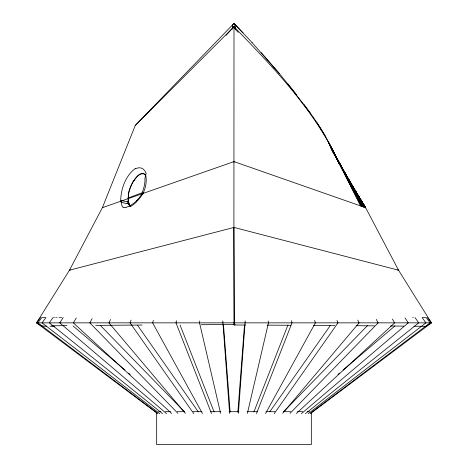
<?xml version="1.0" encoding="UTF-8"?>
<svg xmlns="http://www.w3.org/2000/svg" width="468" height="468" viewBox="0 0 468 468"><rect width="100%" height="100%" fill="white"/><g stroke="black" fill="none" stroke-linecap="round" stroke-linejoin="round"><path stroke-width="0.7" d="M234.345 323.797L234.345 324.991L245.741 325.044M234 323.803L234 324.997L233.772 227.764M235.527 29.133L235.568 24.915L234 23.4L232.432 24.915L232.473 29.133M222.791 320.902L229.607 413.338M237.849 412.185L244.489 325.125M238.393 413.338L245.209 320.902M199.789 320.949L199.538 322.85L220.598 413.338M128.536 195.261L128.337 200.93M128.337 195.255L128.115 200.93M176.471 320.668L175.991 322.85L211.518 413.542M247.402 413.338L268.462 322.844L268.211 320.949M233.906 227.781L234 26.688L235.515 28.209M153.381 320.381L152.621 322.85L202.463 413.542M233.871 161.969L234 161.606L365.625 207.675L398.531 270.2L431.438 322.85L310.781 413.338M253.867 411.98L287.949 324.985M256.482 413.542L292.009 322.85L291.529 320.668M131.145 320.077L130.051 322.85L193.84 413.712M243.044 32.871L234 23.4L135.281 125.412L102.375 207.675L69.469 270.194L36.562 322.85L157.219 413.338M142.822 193.12L142.623 193.536M110.559 319.41L108.921 322.85L185.357 413.338M143.442 192.997L142.916 192.471L142.553 193.12M91.722 319.41L89.844 322.85L177.939 413.338M91.915 319.059L92.114 318.702M265.537 413.542L315.379 322.85L314.619 320.381M133.789 181.18C135.814 177.413 141.196 170.943 145.741 175.044M133.772 180.823L134.029 180.408M75.851 318.696L73.318 322.85L171.686 413.496M76.073 318.334L76.302 317.959M134.07 180.338L135.275 178.565M62.73 318.322L59.734 322.85L166.573 413.63M62.969 317.953L63.221 317.585M269.72 411.811L330.355 325.435M274.16 413.712L337.949 322.85L336.983 320.404M42.143 326.336L36.562 322.85L40.511 317.585M135.673 178.039L137.639 175.851M282.643 413.338L359.079 322.85L357.768 320.089M137.522 200.041L136.685 200.93M137.025 200.93L136.656 201.304M283.672 411.67L367.766 325.295M290.061 413.338L378.156 322.85L376.278 319.41M135.281 125.412L234 26.688C268.667 62.694 304.194 99.251 328.91 143.068L361.384 206.189L329.548 144.296L337.381 159.828M296.314 413.496L394.682 322.85L392.365 319.053M137.961 175.553L138.932 174.769M337.873 374.435L339.429 373.113M343.062 370.024L394.928 325.956M301.427 413.63L408.266 322.85L405.031 317.953M305.464 413.63L418.702 322.85L415.011 317.585M308.266 413.63L425.95 322.85L422.113 317.585L426.196 317.585L430.115 322.85L310.266 413.338M139.259 174.541L140.494 173.862M352.907 187.182L352.147 185.942L365.59 207.663L365.274 207.891L365.625 207.675L348.917 180.326M414.04 326.214L425.857 326.336L431.438 322.85L427.98 318.24M135.457 168.351C125.477 175.675 120.721 189.218 120.715 201.258M127.653 203.2L128.484 202.872M102.966 207.453L102.375 207.675L234 161.606L234.129 161.969M127.822 198.134L143.623 192.208M127.056 203.211L128.718 202.591M128.01 203.562L128.887 203.247M141.067 173.646L143.793 173.581M70.159 270.001L69.469 270.2L69.82 270.416L69.469 270.2L234 227.419L398.531 270.2L398.18 270.416L398.531 270.2L397.864 270.013M126.483 207.552L125.126 207.675M53.539 317.585L52.989 317.585L49.298 322.85L162.536 413.63M54.668 317.585L55.253 317.585M56.458 317.585L57.078 317.585M59.015 317.585L59.688 317.585M60.366 317.585L61.77 317.585M412.747 317.585L413.332 317.585M36.562 322.85L431.438 322.85M158.523 411.694L160.875 411.694M165.309 411.694L170.615 411.694M177.314 411.694L184.597 411.694M193.044 411.694L202.006 411.694M210.565 411.694L220.469 411.694M229.057 411.694L238.943 411.694M247.531 411.694L257.435 411.694M265.994 411.694L274.956 411.694M283.403 411.694L290.686 411.694M297.385 411.694L302.691 411.694M307.125 411.694L309.477 411.694M267.222 325.149L290.757 325.278M334.842 325.552L313.49 325.412M390.341 325.991L403.79 326.114M374.412 325.851L356.148 325.71M124.886 207.663L123.037 207.189M351.76 185.112L365.093 207.476L365.625 207.675L352.597 186.837L353.375 188.083M144.413 173.833L145.8 174.921M157.734 413.338L37.885 322.85L41.804 317.585L45.887 317.585L42.05 322.85L159.734 413.63M73.072 325.956L124.938 370.024M128.571 373.113L130.127 374.435M100.234 325.295L184.328 411.67M234 23.4L252.129 42.635M251.965 42.453L279.466 73.71M261.162 52.609L279.343 73.564L296.314 94.437M288.019 84.047L310.699 113.625M427.489 317.585L427.734 317.912M303.802 104.206C313.876 118.094 324.382 132.017 331.069 147.935M137.645 325.435L198.28 411.811M316.625 122.189L325.786 136.96M142.916 192.471L143.255 193.038M351.228 184.638L351.913 185.737M350.702 183.795L351.462 185.024M354.136 189.306L365.59 207.663M350.292 182.865L351.439 184.725M350.24 182.842L351 184.082M353.673 188.417L365.496 207.628L350.38 182.789M348.157 179.08L347.022 177.22L364.788 207.382L337.603 160.167M346.981 177.202L347.736 178.443M348.871 180.303L349.625 181.549M350.292 182.76L365.327 207.564L347.045 177.074M343.688 171.475L344.436 172.721M345.179 173.967L346.302 175.833L345.232 174.008M345.091 173.932L345.834 175.172M346.946 177.039L347.683 178.279M348.426 179.519L351.018 183.871L346.618 176.29M340.85 166.333L341.593 167.585M342.336 168.837L365.327 207.57M342.26 168.802L344.471 172.54L342.36 168.732M345.209 173.792L365.093 207.476M343.758 171.487L344.495 172.733M338.633 162.308L339.721 164.186M340.447 165.438L342.629 169.188M343.354 170.44L358.974 197.35M359.705 198.602L362.244 202.983M363.338 204.861L364.063 206.107M333.982 153.873L335.065 155.756M335.79 157.02L336.515 158.278M338.99 163.034L339.715 164.297M340.441 165.561L342.623 169.346M343.348 170.609L344.436 172.505M345.162 173.768L345.893 175.026L345.168 173.815M351.702 185.129L354.241 189.546M354.966 190.809L355.698 192.073M356.786 193.963L357.511 195.226M333.976 153.902L335.065 155.809M335.79 157.055L336.515 158.348M337.603 160.231L339.774 164.063M335.737 157.037L336.451 158.301M338.598 162.098L339.312 163.367M340.025 164.631L340.739 165.9M341.453 167.164L346.811 176.658M347.525 177.928L348.239 179.191M348.958 180.461L350.029 182.356M350.743 183.626L351.456 184.889M352.17 186.159L352.884 187.422M335.334 156.025L337.44 159.84M338.142 161.109L341.658 167.462M328.916 142.956L331.075 147.946L363.425 206.909L330.619 146.847M331.075 147.946L332.801 151.135M333.491 152.41L339.358 163.256M340.049 164.531L342.12 168.357M342.81 169.632L344.881 173.458M345.571 174.734L346.261 176.009M339.774 164.087L330.624 146.788L362.823 206.692L330.11 145.647L362.144 206.458L329.536 144.384M341.81 167.93L340.452 165.368L364.408 207.248L331.467 149.07L363.958 207.09L331.069 147.987L331.695 149.976M330.115 145.577L339.762 164.245M328.22 141.687L360.541 205.897M328.232 141.558L336.597 158.576M328.91 143.068L330.8 147.373M180.051 324.985L214.133 411.98M233.702 227.495L233.801 227.863M234.094 227.781L234 227.419L234.345 324.991L234.339 323.996M145.115 174.26L145.32 175.126M145.525 176.272L145.63 177.05M223.511 325.125L230.151 412.185M311.331 412.425L311.331 444.6L156.669 444.6L156.669 412.425M54.528 326.26A191.365 0.667 -0.3 0 1 50.012 326.237M46.747 326.208A191.365 0.667 -0.3 0 1 43.898 326.167M42.085 326.091A191.365 0.667 -0.3 0 1 43.588 325.991M51.48 325.833A191.365 0.667 -0.3 0 1 66.848 325.64M95.718 325.377A191.365 0.667 -0.3 0 1 142.015 325.044M201.164 324.704A191.365 0.667 -0.3 0 1 235.164 324.54M232.151 25.559A213.712 39.803 48.5 0 1 238.194 32.403M235.48 24.903A200 4.803 -48.1 0 1 226.085 35.357M144.928 177.512A21.803 12.607 -68.6 0 1 142.295 192.19M128.22 201.983A16.468 7.874 -63.4 0 1 128.039 201.006M128.232 194.355A18.059 7.529 -67.5 0 1 133.684 180.625M145.238 175.202A21.142 11.747 -70.4 0 1 145.437 176.348M128.788 202.509A16.204 7.716 -64 0 1 128.437 200.831M128.244 201.755A20.931 7.646 13.1 0 1 120.972 200.468M123.025 207.213A19.802 8.096 -57.3 0 1 121.522 200.626M129.267 203.978A21.47 10.454 22.1 0 1 120.58 201.919M128.331 195.384A17.866 7.558 -68.2 0 1 133.649 180.87M142.553 193.606A19.323 7.798 2.6 0 1 142.916 193.968M142.19 193.424A20.785 10.431 -56.2 0 1 136.843 200.456M142.734 193.594A20.37 10.015 10.9 0 1 142.968 194.044M143.109 193.266A21.727 13.666 -66.1 0 0 146.086 177.559A21.101 12.162 -68.9 0 0 145.618 174.804M135.445 168.819A19.96 10.957 -71.3 0 1 146.297 173.985M130.408 206.154A14.508 6.265 -53.8 0 1 130.198 206.055M130.215 206.031A14.912 6.441 -54 0 1 128.308 203.036M128.062 201.977A21.698 9.237 20.5 0 1 127.173 201.807M143.027 193.302A20.978 11.448 -56.9 0 1 137.75 200.497M136.872 201.538A20.229 9.881 -56.1 0 1 130.01 206.651M130.081 206.248A19.715 8.646 -53.6 0 1 129.917 206.329M130.818 206.107A14.496 6.242 -56.4 0 1 129.086 203.054M136.521 200.784A19.732 8.512 -52.3 0 1 126.693 207.072M333.257 152.609L332.532 151.351L333.257 152.632"/></g></svg>
